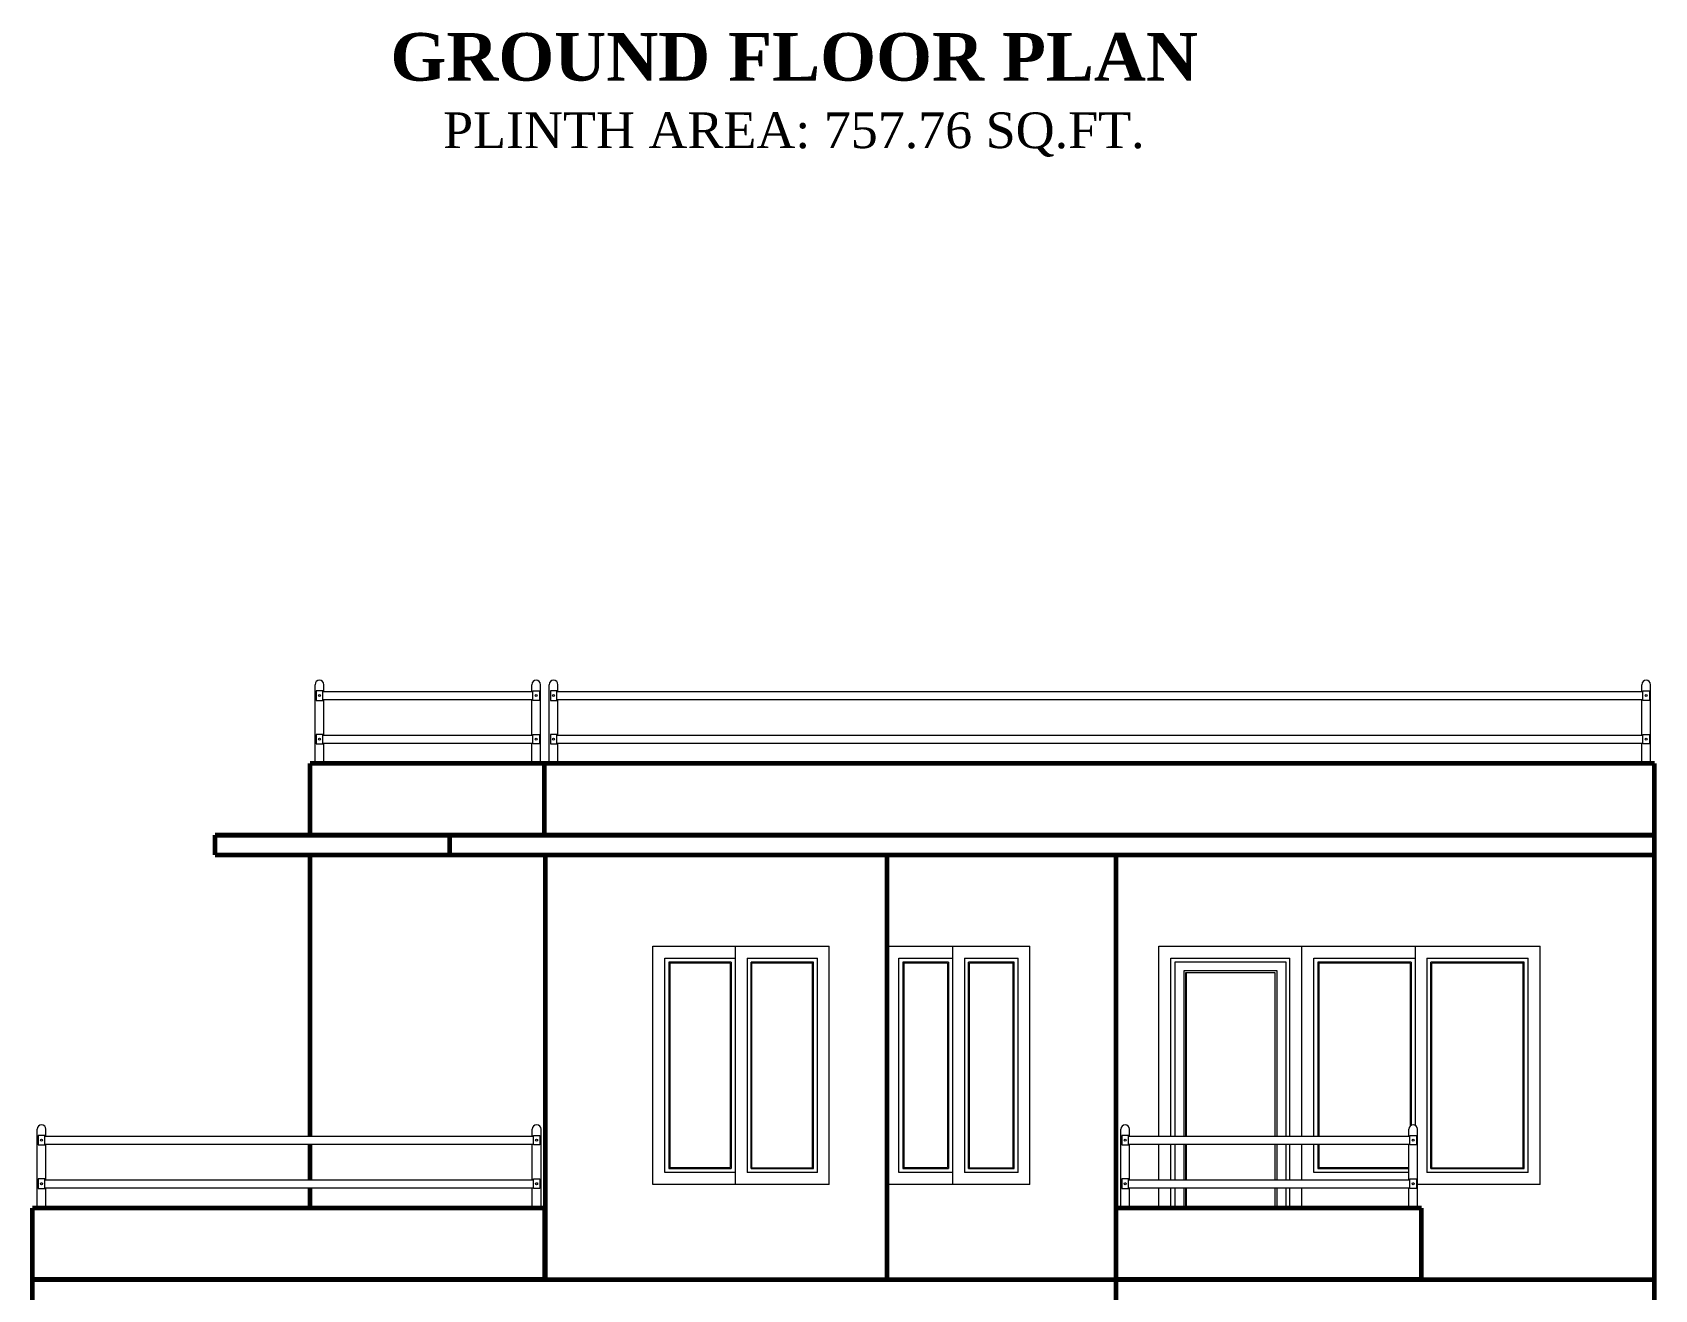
# Model space of a CAD drawing. Header units: inches. Extents: x -4737 to 13205, y 2479 to 13285.
# Drawn here: x -4212.1 to -3803.4, y 8281.2 to 8597.9 of the extents above; entities that cross this region are included whole.
import ezdxf

# ---------------------------------------------------------------- set-up
doc = ezdxf.new("R2010")
doc.units = ezdxf.units.IN
doc.header["$MEASUREMENT"] = 0
for name, color, linetype, lineweight in [('ns_DOOR', 31, 'Continuous', 15), ('ns_RAILING', 191, 'Continuous', 15), ('ns_TEXT', 7, 'Continuous', 13), ('ns_WALL', 21, 'Continuous', 60), ('ns_WINDOW', 151, 'Continuous', 15)]:
    doc.layers.add(name, color=color, linetype=linetype, lineweight=lineweight)
doc.styles.get("Standard").update_dxf_attribs({"font": 'arial.ttf'})

# ---------------------------------------------------------------- blocks, each defined once
blk = doc.blocks.new('*U1034')
at = {"layer": 'ns_RAILING'}
for p, q in [((1.2, 18), (1.2, 37.9)), ((3.39, 36.15), (3.39, 37.9)), ((125.92, 36.15), (125.92, 37.9)), ((128.12, 18), (128.12, 37.9)), ((3.12, 36.15), (126.2, 36.15)), ((3.12, 34.15), (126.2, 34.15)), ((3.39, 25.17), (3.39, 34.15)), ((125.92, 25.17), (125.92, 34.15)), ((3.12, 25.17), (126.2, 25.17)), ((3.12, 23.17), (126.2, 23.17)), ((3.39, 18), (3.39, 23.17)), ((125.92, 18), (125.92, 23.17))]:
    blk.add_line(p, q, dxfattribs=at)
for points in [[(2.3, 36.35), (1.47, 36.35), (1.47, 33.95), (2.3, 33.95)], [(2.3, 33.95), (3.12, 33.95), (3.12, 36.35), (2.3, 36.35)], [(127.02, 33.95), (126.2, 33.95), (126.2, 36.35), (127.02, 36.35)], [(127.02, 36.35), (127.84, 36.35), (127.84, 33.95), (127.02, 33.95)], [(2.3, 25.37), (1.47, 25.37), (1.47, 22.97), (2.3, 22.97)], [(2.3, 22.97), (3.12, 22.97), (3.12, 25.37), (2.3, 25.37)], [(127.02, 22.97), (126.2, 22.97), (126.2, 25.37), (127.02, 25.37)], [(127.02, 25.37), (127.84, 25.37), (127.84, 22.97), (127.02, 22.97)]]:
    blk.add_lwpolyline(points, dxfattribs=at)
for centre in [(2.3, 35.15), (127.02, 35.15), (2.3, 24.17), (127.02, 24.17)]:
    blk.add_circle(centre, 0.25, dxfattribs=at)
for centre, start in [((2.3, 37.9), 360), ((127.02, 37.9), 0)]:
    blk.add_arc(centre, 1.1, start, 180, dxfattribs=at)
at = {"layer": 'ns_WALL'}
for p, q in [((0, 0), (0, 18)), ((129.12, 18), (0, 18)), ((129.12, 0), (129.12, 18)), ((129.12, 0), (0, 0))]:
    blk.add_line(p, q, dxfattribs=at)

msp = doc.modelspace()

# ---------------------------------------------------------------- linework, layer by layer
at = {"layer": 'Defpoints'}
msp.add_line((-4082.96, 8390.67), (-4106.96, 8390.67), dxfattribs=at)
at = {"layer": 'ns_DOOR'}
for p, q in [((-3928.28, 8319.82), (-3928.28, 8367.67)), ((-3928.28, 8367.67), (-3892.28, 8367.67)), ((-3892.28, 8319.82), (-3892.28, 8367.67)), ((-3925.28, 8319.82), (-3925.28, 8364.67)), ((-3925.28, 8364.67), (-3895.28, 8364.67)), ((-3896.28, 8363.67), (-3924.28, 8363.67)), ((-3924.28, 8363.67), (-3924.28, 8319.82)), ((-3898.52, 8361.43), (-3922.05, 8361.43)), ((-3922.05, 8361.43), (-3922.05, 8319.82)), ((-3898.99, 8360.96), (-3921.58, 8360.96)), ((-3921.58, 8360.96), (-3921.58, 8319.82)), ((-3898.99, 8319.82), (-3898.99, 8360.96)), ((-3898.52, 8319.82), (-3898.52, 8361.43)), ((-3896.28, 8319.82), (-3896.28, 8363.67)), ((-3895.28, 8319.82), (-3895.28, 8364.67)), ((-3922.05, 8359.85), (-3922.05, 8337.61)), ((-3921.46, 8360.85), (-3921.46, 8319.82)), ((-3928.28, 8308.84), (-3928.28, 8317.82)), ((-3925.28, 8308.84), (-3925.28, 8317.82)), ((-3924.28, 8317.82), (-3924.28, 8308.84)), ((-3922.05, 8317.82), (-3922.05, 8308.84)), ((-3921.58, 8317.82), (-3921.58, 8308.84)), ((-3921.46, 8317.82), (-3921.46, 8308.84)), ((-3898.99, 8308.84), (-3898.99, 8317.82)), ((-3898.52, 8308.84), (-3898.52, 8317.82)), ((-3896.28, 8308.84), (-3896.28, 8317.82)), ((-3895.28, 8308.84), (-3895.28, 8317.82)), ((-3892.28, 8308.84), (-3892.28, 8317.82)), ((-3928.28, 8301.67), (-3928.28, 8306.84)), ((-3925.28, 8301.67), (-3925.28, 8306.84)), ((-3924.28, 8306.84), (-3924.28, 8301.67)), ((-3922.05, 8306.84), (-3922.05, 8301.67)), ((-3921.58, 8306.84), (-3921.58, 8301.67)), ((-3921.46, 8306.84), (-3921.46, 8301.67)), ((-3898.99, 8301.67), (-3898.99, 8306.84)), ((-3898.52, 8301.67), (-3898.52, 8306.84)), ((-3896.28, 8301.67), (-3896.28, 8306.84)), ((-3895.28, 8301.67), (-3895.28, 8306.84)), ((-3892.28, 8301.67), (-3892.28, 8306.84))]:
    msp.add_line(p, q, dxfattribs=at)
at = {"layer": 'ns_RAILING'}
for p, q in [((-4140.89, 8413.67), (-4140.89, 8433.57)), ((-4138.96, 8431.82), (-4086, 8431.82)), ((-4138.69, 8431.82), (-4138.69, 8433.57)), ((-4086.28, 8431.82), (-4086.28, 8433.57)), ((-4084.08, 8413.67), (-4084.08, 8433.57)), ((-4081.89, 8413.67), (-4081.89, 8433.57)), ((-4079.96, 8431.82), (-3806.36, 8431.82)), ((-4079.69, 8431.82), (-4079.69, 8433.57)), ((-3806.63, 8431.82), (-3806.63, 8433.57)), ((-3804.43, 8413.67), (-3804.43, 8433.57)), ((-4138.96, 8429.82), (-4086, 8429.82)), ((-4138.69, 8420.84), (-4138.69, 8429.82)), ((-4086.28, 8420.84), (-4086.28, 8429.82)), ((-4079.96, 8429.82), (-3806.36, 8429.82)), ((-4079.69, 8420.84), (-4079.69, 8429.82)), ((-3806.63, 8420.84), (-3806.63, 8429.82)), ((-4138.96, 8420.84), (-4086, 8420.84)), ((-4138.96, 8418.84), (-4086, 8418.84)), ((-4138.69, 8413.67), (-4138.69, 8418.84)), ((-4086.28, 8413.67), (-4086.28, 8418.84)), ((-4079.96, 8420.84), (-3806.36, 8420.84)), ((-4079.96, 8418.84), (-3806.36, 8418.84)), ((-4079.69, 8413.67), (-4079.69, 8418.84)), ((-3806.63, 8413.67), (-3806.63, 8418.84)), ((-3937.89, 8301.67), (-3937.89, 8321.57)), ((-3935.69, 8319.82), (-3935.69, 8321.57)), ((-3865.34, 8319.82), (-3865.34, 8321.57)), ((-3863.14, 8301.67), (-3863.14, 8321.57)), ((-3935.96, 8319.82), (-3865.06, 8319.82)), ((-3935.96, 8317.82), (-3865.06, 8317.82)), ((-3935.69, 8308.84), (-3935.69, 8317.82)), ((-3865.34, 8308.84), (-3865.34, 8317.82)), ((-3935.96, 8308.84), (-3865.06, 8308.84)), ((-3935.96, 8306.84), (-3865.06, 8306.84)), ((-3935.69, 8301.67), (-3935.69, 8306.84)), ((-3865.34, 8301.67), (-3865.34, 8306.84))]:
    msp.add_line(p, q, dxfattribs=at)
for points in [[(-4139.79, 8432.02), (-4140.61, 8432.02), (-4140.61, 8429.62), (-4139.79, 8429.62)], [(-4139.79, 8429.62), (-4138.96, 8429.62), (-4138.96, 8432.02), (-4139.79, 8432.02)], [(-4085.18, 8429.62), (-4086, 8429.62), (-4086, 8432.02), (-4085.18, 8432.02)], [(-4085.18, 8432.02), (-4084.36, 8432.02), (-4084.36, 8429.62), (-4085.18, 8429.62)], [(-4080.79, 8432.02), (-4081.61, 8432.02), (-4081.61, 8429.62), (-4080.79, 8429.62)], [(-4080.79, 8429.62), (-4079.96, 8429.62), (-4079.96, 8432.02), (-4080.79, 8432.02)], [(-3805.53, 8429.62), (-3806.36, 8429.62), (-3806.36, 8432.02), (-3805.53, 8432.02)], [(-3805.53, 8432.02), (-3804.71, 8432.02), (-3804.71, 8429.62), (-3805.53, 8429.62)], [(-4139.79, 8421.04), (-4140.61, 8421.04), (-4140.61, 8418.64), (-4139.79, 8418.64)], [(-4139.79, 8418.64), (-4138.96, 8418.64), (-4138.96, 8421.04), (-4139.79, 8421.04)], [(-4085.18, 8418.64), (-4086, 8418.64), (-4086, 8421.04), (-4085.18, 8421.04)], [(-4085.18, 8421.04), (-4084.36, 8421.04), (-4084.36, 8418.64), (-4085.18, 8418.64)], [(-4080.79, 8421.04), (-4081.61, 8421.04), (-4081.61, 8418.64), (-4080.79, 8418.64)], [(-4080.79, 8418.64), (-4079.96, 8418.64), (-4079.96, 8421.04), (-4080.79, 8421.04)], [(-3805.53, 8418.64), (-3806.36, 8418.64), (-3806.36, 8421.04), (-3805.53, 8421.04)], [(-3805.53, 8421.04), (-3804.71, 8421.04), (-3804.71, 8418.64), (-3805.53, 8418.64)], [(-3936.79, 8320.02), (-3937.61, 8320.02), (-3937.61, 8317.62), (-3936.79, 8317.62)], [(-3936.79, 8317.62), (-3935.96, 8317.62), (-3935.96, 8320.02), (-3936.79, 8320.02)], [(-3864.24, 8317.62), (-3865.06, 8317.62), (-3865.06, 8320.02), (-3864.24, 8320.02)], [(-3864.24, 8320.02), (-3863.42, 8320.02), (-3863.42, 8317.62), (-3864.24, 8317.62)], [(-3936.79, 8309.04), (-3937.61, 8309.04), (-3937.61, 8306.64), (-3936.79, 8306.64)], [(-3936.79, 8306.64), (-3935.96, 8306.64), (-3935.96, 8309.04), (-3936.79, 8309.04)], [(-3864.24, 8306.64), (-3865.06, 8306.64), (-3865.06, 8309.04), (-3864.24, 8309.04)], [(-3864.24, 8309.04), (-3863.42, 8309.04), (-3863.42, 8306.64), (-3864.24, 8306.64)]]:
    msp.add_lwpolyline(points, dxfattribs=at)
for centre in [(-4139.79, 8430.82), (-4085.18, 8430.82), (-4080.79, 8430.82), (-3805.53, 8430.82), (-4139.79, 8419.84), (-4085.18, 8419.84), (-4080.79, 8419.84), (-3805.53, 8419.84), (-3936.79, 8318.82), (-3864.24, 8318.82), (-3936.79, 8307.84), (-3864.24, 8307.84)]:
    msp.add_circle(centre, 0.25, dxfattribs=at)
for centre, start in [((-4139.79, 8433.57), 360), ((-4085.18, 8433.57), 0), ((-4080.79, 8433.57), 360), ((-3805.53, 8433.57), 0), ((-3936.79, 8321.57), 360), ((-3864.24, 8321.57), 0)]:
    msp.add_arc(centre, 1.1, start, 180, dxfattribs=at)
at = {"layer": 'ns_WALL'}
for p, q in [((-4142.08, 8395.67), (-4142.08, 8413.67)), ((-4142.08, 8395.67), (-4142.08, 8413.67)), ((-4083.08, 8413.67), (-4142.08, 8413.67)), ((-4083.08, 8395.67), (-4083.08, 8413.67)), ((-4083.08, 8395.67), (-4083.08, 8413.67)), ((-3803.43, 8413.67), (-4083.08, 8413.67)), ((-4083.08, 8395.67), (-4083.08, 8413.67)), ((-3803.43, 7947.67), (-3803.43, 8413.67)), ((-3803.43, 8395.67), (-3803.43, 8413.67)), ((-4166.08, 8395.67), (-3803.43, 8395.67)), ((-4082.96, 8395.67), (-4166.08, 8395.67)), ((-4166.08, 8390.67), (-4166.08, 8395.67)), ((-4106.96, 8390.67), (-4106.96, 8395.67)), ((-3803.43, 8395.67), (-4082.96, 8395.67)), ((-4166.08, 8390.67), (-3803.43, 8390.67)), ((-4142.08, 8319.82), (-4142.08, 8390.67)), ((-4082.85, 8283.67), (-4082.85, 8390.67)), ((-3996.79, 8283.67), (-3996.79, 8390.67)), ((-3939.08, 7947.67), (-3939.08, 8390.67)), ((-4142.08, 8308.84), (-4142.08, 8317.82)), ((-4142.08, 8301.67), (-4142.08, 8306.84)), ((-4212.08, 7947.67), (-4212.08, 8301.67)), ((-3939.08, 8283.67), (-3939.08, 8301.67)), ((-3862.14, 8301.67), (-3939.08, 8301.67)), ((-3862.14, 8283.67), (-3862.14, 8301.67)), ((-4212.08, 8283.67), (-3803.43, 8283.67)), ((-3862.14, 8283.67), (-3939.08, 8283.67))]:
    msp.add_line(p, q, dxfattribs=at)
at = {"layer": 'ns_WINDOW'}
for p, q in [((-4055.76, 8307.67), (-4055.76, 8367.67)), ((-4055.76, 8367.67), (-4011.33, 8367.67)), ((-4035.04, 8367.67), (-4035.04, 8307.67)), ((-4011.33, 8307.67), (-4011.33, 8367.67)), ((-3996.79, 8307.67), (-3996.79, 8367.67)), ((-3996.79, 8367.67), (-3960.79, 8367.67)), ((-3980.29, 8367.67), (-3980.29, 8307.67)), ((-3960.79, 8307.67), (-3960.79, 8367.67)), ((-3892.28, 8319.82), (-3892.28, 8367.67)), ((-3892.28, 8367.67), (-3832.28, 8367.67)), ((-3863.78, 8367.67), (-3863.78, 8322.57)), ((-3832.28, 8307.67), (-3832.28, 8367.67)), ((-4052.76, 8310.67), (-4052.76, 8364.67)), ((-4052.76, 8364.67), (-4035.04, 8364.67)), ((-4036.04, 8363.67), (-4051.76, 8363.67)), ((-4051.76, 8363.67), (-4051.76, 8311.67)), ((-4036.28, 8363.43), (-4051.52, 8363.43)), ((-4051.52, 8363.43), (-4051.52, 8311.9)), ((-4036.28, 8363.43), (-4036.28, 8311.9)), ((-4036.04, 8363.67), (-4036.04, 8311.67)), ((-4032.04, 8364.67), (-4014.33, 8364.67)), ((-4032.04, 8364.67), (-4032.04, 8310.67)), ((-4015.33, 8363.67), (-4031.04, 8363.67)), ((-4031.04, 8311.67), (-4031.04, 8363.67)), ((-4015.56, 8363.43), (-4030.81, 8363.43)), ((-4030.81, 8311.84), (-4030.81, 8363.43)), ((-4015.56, 8311.84), (-4015.56, 8363.43)), ((-4015.33, 8311.67), (-4015.33, 8363.67)), ((-4014.33, 8310.67), (-4014.33, 8364.67)), ((-3993.79, 8310.67), (-3993.79, 8364.67)), ((-3993.79, 8364.67), (-3980.29, 8364.67)), ((-3981.29, 8363.67), (-3992.79, 8363.67)), ((-3992.79, 8363.67), (-3992.79, 8311.67)), ((-3981.52, 8363.43), (-3992.55, 8363.43)), ((-3992.55, 8363.43), (-3992.55, 8311.9)), ((-3981.52, 8363.43), (-3981.52, 8311.9)), ((-3981.29, 8363.67), (-3981.29, 8311.67)), ((-3977.29, 8364.67), (-3963.79, 8364.67)), ((-3977.29, 8364.67), (-3977.29, 8310.67)), ((-3964.79, 8363.67), (-3976.29, 8363.67)), ((-3976.29, 8311.67), (-3976.29, 8363.67)), ((-3965.02, 8363.43), (-3976.05, 8363.43)), ((-3976.05, 8311.84), (-3976.05, 8363.43)), ((-3965.02, 8311.84), (-3965.02, 8363.43)), ((-3964.79, 8311.67), (-3964.79, 8363.67)), ((-3963.79, 8310.67), (-3963.79, 8364.67)), ((-3889.28, 8319.82), (-3889.28, 8364.67)), ((-3889.28, 8364.67), (-3863.78, 8364.67)), ((-3864.78, 8363.67), (-3888.28, 8363.67)), ((-3888.28, 8363.67), (-3888.28, 8319.82)), ((-3865.02, 8363.43), (-3888.05, 8363.43)), ((-3888.05, 8363.43), (-3888.05, 8319.82)), ((-3865.02, 8363.43), (-3865.02, 8322.35)), ((-3864.78, 8363.67), (-3864.78, 8322.53)), ((-3860.78, 8364.67), (-3835.28, 8364.67)), ((-3860.78, 8364.67), (-3860.78, 8310.67)), ((-3836.28, 8363.67), (-3859.78, 8363.67)), ((-3859.78, 8311.67), (-3859.78, 8363.67)), ((-3836.52, 8363.43), (-3859.55, 8363.43)), ((-3859.55, 8311.84), (-3859.55, 8363.43)), ((-3836.52, 8311.84), (-3836.52, 8363.43)), ((-3836.28, 8311.67), (-3836.28, 8363.67)), ((-3835.28, 8310.67), (-3835.28, 8364.67)), ((-3892.28, 8308.84), (-3892.28, 8317.82)), ((-3889.28, 8310.67), (-3889.28, 8317.82)), ((-3888.28, 8317.82), (-3888.28, 8311.67)), ((-3888.05, 8317.82), (-3888.05, 8311.9)), ((-4035.04, 8310.67), (-4052.76, 8310.67)), ((-4051.76, 8311.67), (-4036.04, 8311.67)), ((-4051.52, 8311.9), (-4036.28, 8311.9)), ((-4014.33, 8310.67), (-4032.04, 8310.67)), ((-4031.04, 8311.67), (-4015.33, 8311.67)), ((-4030.81, 8311.84), (-4015.56, 8311.84)), ((-3980.29, 8310.67), (-3993.79, 8310.67)), ((-3992.79, 8311.67), (-3981.29, 8311.67)), ((-3992.55, 8311.9), (-3981.52, 8311.9)), ((-3963.79, 8310.67), (-3977.29, 8310.67)), ((-3976.29, 8311.67), (-3964.79, 8311.67)), ((-3976.05, 8311.84), (-3965.02, 8311.84)), ((-3865.34, 8310.67), (-3889.28, 8310.67)), ((-3888.28, 8311.67), (-3865.34, 8311.67)), ((-3888.05, 8311.9), (-3865.34, 8311.9)), ((-3835.28, 8310.67), (-3860.78, 8310.67)), ((-3859.78, 8311.67), (-3836.28, 8311.67)), ((-3859.55, 8311.84), (-3836.52, 8311.84)), ((-4011.33, 8307.67), (-4055.76, 8307.67)), ((-3960.79, 8307.67), (-3996.79, 8307.67)), ((-3832.28, 8307.67), (-3863.42, 8307.67))]:
    msp.add_line(p, q, dxfattribs=at)

# ---------------------------------------------------------------- block references
at = {"layer": 'ns_WALL'}
msp.add_blockref('*U1034', (-4212.08, 8283.67), dxfattribs=at)

# ---------------------------------------------------------------- texts
at = {"layer": 'ns_TEXT', "insert": (-4210.84, 8597.76), "char_height": 14.4, "attachment_point": 1}
msp.add_mtext_dynamic_manual_height_columns('\\pi88.94386;{\\fTimes New Roman|b1|i0|c0|p18;\\H0.83333x;GROUND FLOOR PLAN\\fTimes New Roman|b0|i0|c0|p18;\\H1.2x;\\P\\pi102.21145;\\H0.625x;PLINTH AREA: 757.76 SQ.FT.}', width=376.0257, gutter_width=72, heights=[72.58], dxfattribs=at)

doc.saveas('drawing.dxf')
